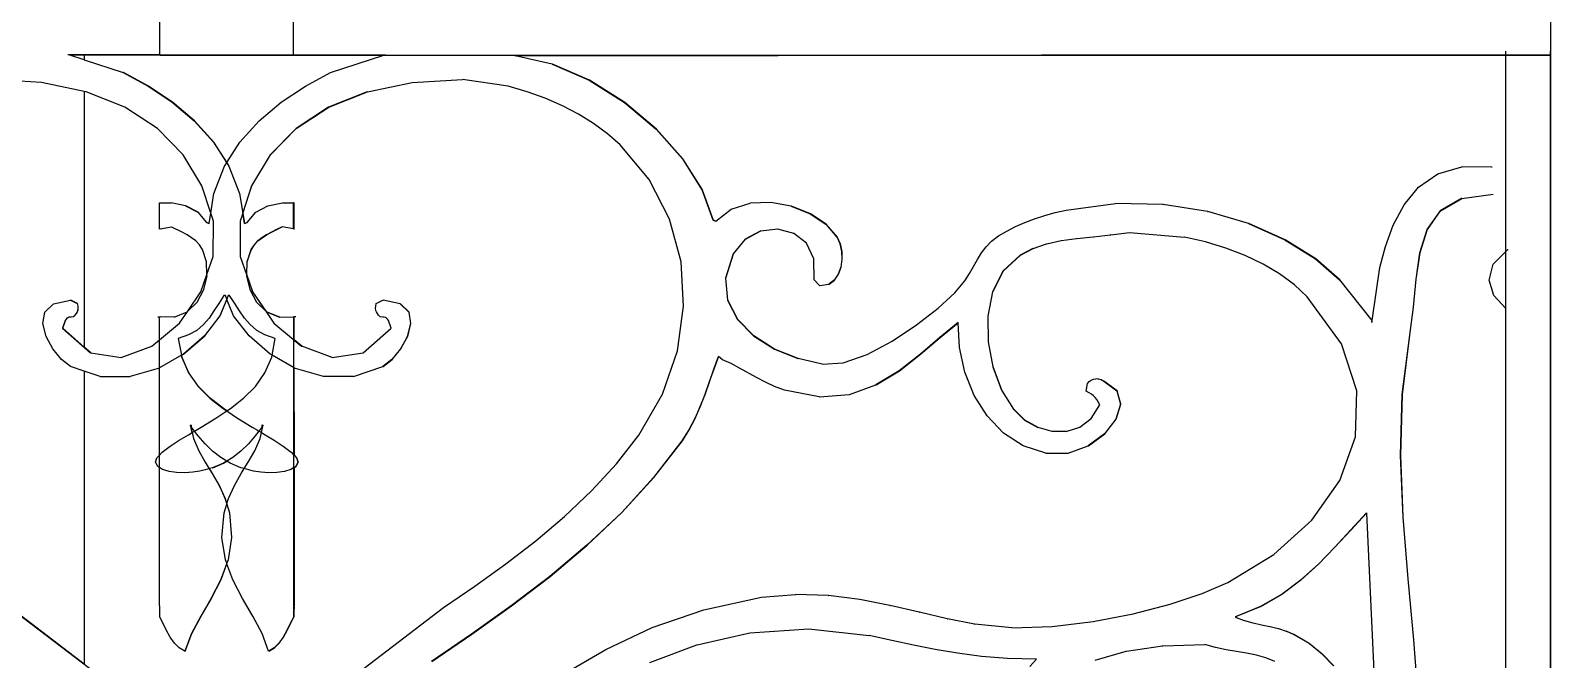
# Model space of a CAD drawing. Header units: inches. Extents: x -2812 to 9774, y -15726 to -746.
# Drawn here: x 3470.52 to 3498.5, y -9101.23 to -9089.64 of the extents above; entities that cross this region are included whole.
import ezdxf

# ---------------------------------------------------------------- set-up
doc = ezdxf.new("R2010")
doc.units = ezdxf.units.IN
doc.header["$LTSCALE"] = 17
doc.header["$MEASUREMENT"] = 0
doc.layers.add('OUTLINE', color=1, linetype='Continuous', lineweight=25)

# ---------------------------------------------------------------- blocks, each defined once
blk = doc.blocks.new('fddd')
for p, q in [((-426.08, -3264.215), (-426.08, -3265.049)), ((-423.612, -3265.049), (-423.612, -3264.215)), ((-401.299, -3293.975), (-401.299, -3264.98)), ((-400.474, -3293.975), (-400.474, -3264.98)), ((-427.761, -3265.045), (-427.766, -3265.045)), ((-427.734, -3265.055), (-427.761, -3265.045)), ((-427.464, -3265.045), (-427.761, -3265.045)), ((-427.729, -3265.055), (-427.734, -3265.055)), ((-427.464, -3265.142), (-427.729, -3265.055)), ((-427.464, -3265.055), (-427.729, -3265.055)), ((-427.464, -3265.045), (-427.464, -3265.055)), ((-426.08, -3265.049), (-427.464, -3265.045)), ((-427.464, -3265.055), (-427.464, -3265.142)), ((-426.08, -3265.055), (-427.464, -3265.055)), ((-427.464, -3265.142), (-426.749, -3265.376)), ((-426.08, -3265.049), (-426.08, -3265.055)), ((-424.839, -3265.052), (-426.08, -3265.049)), ((-426.065, -3265.055), (-426.08, -3265.055)), ((-426.065, -3265.055), (-424.839, -3265.052)), ((-426.065, -3265.055), (-423.612, -3265.055)), ((-423.612, -3265.049), (-424.839, -3265.052)), ((-423.612, -3265.055), (-424.839, -3265.052)), ((-423.612, -3265.049), (-423.598, -3265.049)), ((-423.612, -3265.055), (-423.612, -3265.049)), ((-423.612, -3265.055), (-423.598, -3265.055)), ((-423.598, -3265.049), (-421.917, -3265.045)), ((-423.598, -3265.049), (-423.598, -3265.055)), ((-423.598, -3265.055), (-421.949, -3265.055)), ((-422.933, -3265.376), (-421.949, -3265.055)), ((-421.949, -3265.055), (-421.917, -3265.045)), ((-421.949, -3265.055), (-409.847, -3265.055)), ((-419.531, -3265.065), (-419.536, -3265.065)), ((-419.531, -3265.065), (-409.847, -3265.055)), ((-418.85, -3265.217), (-419.531, -3265.065)), ((-418.85, -3265.217), (-418.846, -3265.217)), ((-418.85, -3265.217), (-418.168, -3265.513)), ((-418.163, -3265.513), (-418.846, -3265.217)), ((-409.842, -3265.055), (-409.847, -3265.055)), ((-400.474, -3265.045), (-409.842, -3265.055)), ((-409.842, -3265.055), (-400.474, -3265.055)), ((-428.251, -3265.555), (-429.179, -3265.501)), ((-427.464, -3265.721), (-428.251, -3265.555)), ((-426.749, -3265.376), (-426.288, -3265.627)), ((-426.744, -3265.376), (-426.749, -3265.376)), ((-426.283, -3265.627), (-426.744, -3265.376)), ((-423.394, -3265.627), (-422.933, -3265.376)), ((-422.251, -3265.729), (-421.431, -3265.555)), ((-421.427, -3265.555), (-421.431, -3265.555)), ((-421.427, -3265.555), (-420.503, -3265.501)), ((-419.66, -3265.625), (-420.503, -3265.501)), ((-418.168, -3265.513), (-418.163, -3265.513)), ((-418.168, -3265.513), (-417.521, -3265.924)), ((-417.516, -3265.924), (-418.163, -3265.513)), ((-427.464, -3265.721), (-427.464, -3270.432)), ((-427.427, -3265.729), (-427.464, -3265.721)), ((-426.714, -3266.014), (-427.427, -3265.729)), ((-426.288, -3265.627), (-425.845, -3265.922)), ((-426.283, -3265.627), (-426.288, -3265.627)), ((-425.84, -3265.922), (-426.283, -3265.627)), ((-423.837, -3265.922), (-423.394, -3265.627)), ((-422.255, -3265.729), (-422.969, -3266.014)), ((-422.964, -3266.014), (-422.251, -3265.729)), ((-422.255, -3265.729), (-422.251, -3265.729)), ((-419.311, -3265.727), (-419.66, -3265.625)), ((-418.978, -3265.847), (-419.311, -3265.727)), ((-418.662, -3265.986), (-418.978, -3265.847)), ((-426.117, -3266.404), (-426.714, -3266.014)), ((-425.845, -3265.922), (-425.438, -3266.265)), ((-425.84, -3265.922), (-425.845, -3265.922)), ((-425.433, -3266.265), (-425.84, -3265.922)), ((-424.245, -3266.265), (-423.837, -3265.922)), ((-422.969, -3266.014), (-423.566, -3266.404)), ((-423.561, -3266.404), (-422.964, -3266.014)), ((-422.969, -3266.014), (-422.964, -3266.014)), ((-418.364, -3266.143), (-418.662, -3265.986)), ((-417.521, -3265.924), (-417.516, -3265.924)), ((-417.521, -3265.924), (-416.938, -3266.417)), ((-416.934, -3266.417), (-417.516, -3265.924)), ((-425.642, -3266.889), (-426.117, -3266.404)), ((-425.438, -3266.265), (-425.084, -3266.657)), ((-425.433, -3266.265), (-425.438, -3266.265)), ((-425.079, -3266.657), (-425.433, -3266.265)), ((-424.599, -3266.657), (-424.245, -3266.265)), ((-423.566, -3266.404), (-424.04, -3266.889)), ((-424.035, -3266.889), (-423.561, -3266.404)), ((-423.566, -3266.404), (-423.561, -3266.404)), ((-418.088, -3266.315), (-418.364, -3266.143)), ((-417.833, -3266.502), (-418.088, -3266.315)), ((-416.938, -3266.417), (-416.452, -3266.964)), ((-416.938, -3266.417), (-416.934, -3266.417)), ((-416.447, -3266.964), (-416.934, -3266.417)), ((-425.079, -3266.657), (-425.084, -3266.657)), ((-425.084, -3266.657), (-424.841, -3267.037)), ((-424.839, -3267.033), (-425.079, -3266.657)), ((-424.839, -3267.033), (-424.599, -3266.657)), ((-417.602, -3266.704), (-417.833, -3266.502)), ((-425.297, -3267.461), (-425.642, -3266.889)), ((-424.04, -3266.889), (-424.385, -3267.461)), ((-424.38, -3267.461), (-424.035, -3266.889)), ((-424.04, -3266.889), (-424.035, -3266.889)), ((-417.064, -3267.346), (-417.602, -3266.704)), ((-416.452, -3266.964), (-416.093, -3267.533)), ((-416.452, -3266.964), (-416.447, -3266.964)), ((-416.088, -3267.533), (-416.447, -3266.964)), ((-425.077, -3267.6), (-424.882, -3267.101)), ((-424.882, -3267.101), (-424.841, -3267.037)), ((-424.841, -3267.037), (-424.839, -3267.033)), ((-424.841, -3267.037), (-424.8, -3267.101)), ((-424.8, -3267.101), (-424.606, -3267.6)), ((-402.903, -3267.486), (-402.553, -3267.242)), ((-402.553, -3267.242), (-402.109, -3267.11)), ((-402.109, -3267.11), (-402.104, -3267.11)), ((-401.558, -3267.118), (-402.104, -3267.11)), ((-401.558, -3267.118), (-401.553, -3267.118)), ((-425.135, -3267.967), (-425.297, -3267.461)), ((-424.385, -3267.461), (-424.544, -3267.957)), ((-424.543, -3267.967), (-424.38, -3267.461)), ((-424.385, -3267.461), (-424.38, -3267.461)), ((-416.69, -3268.073), (-417.064, -3267.346)), ((-416.093, -3267.533), (-416.088, -3267.533)), ((-416.093, -3267.533), (-415.891, -3268.093)), ((-415.886, -3268.093), (-416.088, -3267.533)), ((-403.172, -3267.81), (-402.903, -3267.486)), ((-426.08, -3267.774), (-426.065, -3267.774)), ((-426.08, -3268.257), (-426.08, -3267.774)), ((-426.065, -3267.774), (-425.867, -3267.777)), ((-425.867, -3267.777), (-425.862, -3267.777)), ((-425.599, -3267.832), (-425.862, -3267.777)), ((-425.135, -3267.967), (-425.077, -3267.6)), ((-424.606, -3267.6), (-424.547, -3267.967)), ((-424.083, -3267.832), (-423.815, -3267.777)), ((-423.815, -3267.777), (-423.613, -3267.774)), ((-423.598, -3267.774), (-423.613, -3267.774)), ((-423.612, -3268.255), (-423.613, -3267.774)), ((-423.598, -3268.257), (-423.598, -3267.774)), ((-415.554, -3267.891), (-415.208, -3267.78)), ((-414.826, -3267.767), (-415.208, -3267.78)), ((-414.453, -3267.837), (-414.826, -3267.767)), ((-409.394, -3267.907), (-408.485, -3267.788)), ((-408.485, -3267.788), (-408.48, -3267.788)), ((-407.61, -3267.803), (-408.48, -3267.788)), ((-407.61, -3267.803), (-407.605, -3267.803)), ((-406.787, -3267.933), (-407.605, -3267.803)), ((-403.371, -3268.184), (-403.172, -3267.81)), ((-402.116, -3267.694), (-402.507, -3267.92)), ((-402.502, -3267.92), (-402.111, -3267.694)), ((-402.111, -3267.694), (-402.116, -3267.694)), ((-402.111, -3267.694), (-401.533, -3267.616)), ((-425.599, -3267.832), (-425.595, -3267.832)), ((-425.599, -3267.832), (-425.375, -3267.949)), ((-425.37, -3267.949), (-425.595, -3267.832)), ((-425.375, -3267.949), (-425.37, -3267.949)), ((-425.375, -3267.949), (-425.215, -3268.135)), ((-425.21, -3268.135), (-425.37, -3267.949)), ((-425.165, -3268.154), (-425.135, -3267.967)), ((-425.088, -3268.114), (-425.135, -3267.967)), ((-424.547, -3267.967), (-424.595, -3268.114)), ((-424.544, -3267.957), (-424.547, -3267.967)), ((-424.547, -3267.967), (-424.517, -3268.155)), ((-424.543, -3267.967), (-424.544, -3267.957)), ((-424.513, -3268.154), (-424.543, -3267.967)), ((-424.468, -3268.135), (-424.308, -3267.949)), ((-424.308, -3267.949), (-424.083, -3267.832)), ((-416.48, -3268.859), (-416.69, -3268.073)), ((-415.891, -3268.093), (-415.841, -3268.114)), ((-415.891, -3268.093), (-415.886, -3268.093)), ((-415.84, -3268.113), (-415.886, -3268.093)), ((-415.84, -3268.113), (-415.554, -3267.891)), ((-414.453, -3267.837), (-414.448, -3267.837)), ((-414.453, -3267.837), (-414.104, -3267.976)), ((-414.099, -3267.976), (-414.448, -3267.837)), ((-414.104, -3267.976), (-414.099, -3267.976)), ((-414.104, -3267.976), (-413.813, -3268.17)), ((-413.808, -3268.17), (-414.099, -3267.976)), ((-410.153, -3268.136), (-409.973, -3268.067)), ((-409.973, -3268.067), (-409.785, -3268.006)), ((-409.785, -3268.006), (-409.591, -3267.952)), ((-409.591, -3267.952), (-409.394, -3267.907)), ((-406.787, -3267.933), (-406.782, -3267.933)), ((-406.033, -3268.157), (-406.782, -3267.933)), ((-402.507, -3267.92), (-402.749, -3268.264)), ((-402.744, -3268.264), (-402.502, -3267.92)), ((-402.507, -3267.92), (-402.502, -3267.92)), ((-426.065, -3268.255), (-426.08, -3268.257)), ((-426.065, -3268.255), (-425.859, -3268.218)), ((-425.859, -3268.218), (-425.759, -3268.265)), ((-425.662, -3268.312), (-425.759, -3268.265)), ((-425.571, -3268.362), (-425.662, -3268.312)), ((-425.487, -3268.416), (-425.571, -3268.362)), ((-425.215, -3268.135), (-425.21, -3268.135)), ((-425.215, -3268.135), (-425.165, -3268.155)), ((-425.165, -3268.154), (-425.21, -3268.135)), ((-425.165, -3268.155), (-425.165, -3268.154)), ((-425.09, -3268.765), (-425.088, -3268.114)), ((-424.595, -3268.114), (-424.592, -3268.765)), ((-424.517, -3268.155), (-424.513, -3268.154)), ((-424.513, -3268.154), (-424.468, -3268.135)), ((-424.111, -3268.362), (-424.196, -3268.416)), ((-424.191, -3268.416), (-424.107, -3268.362)), ((-424.02, -3268.312), (-424.111, -3268.362)), ((-424.107, -3268.362), (-424.111, -3268.362)), ((-424.107, -3268.362), (-424.016, -3268.312)), ((-423.924, -3268.265), (-424.02, -3268.312)), ((-424.016, -3268.312), (-424.02, -3268.312)), ((-424.016, -3268.312), (-423.919, -3268.265)), ((-423.823, -3268.218), (-423.924, -3268.265)), ((-423.919, -3268.265), (-423.924, -3268.265)), ((-423.919, -3268.265), (-423.82, -3268.218)), ((-423.82, -3268.218), (-423.823, -3268.218)), ((-423.612, -3268.255), (-423.82, -3268.218)), ((-423.612, -3268.255), (-423.598, -3268.257)), ((-415.841, -3268.114), (-415.84, -3268.113)), ((-415.013, -3268.289), (-415.298, -3268.441)), ((-415.294, -3268.441), (-415.008, -3268.289)), ((-415.013, -3268.289), (-415.008, -3268.289)), ((-415.008, -3268.289), (-414.703, -3268.254)), ((-414.703, -3268.254), (-414.41, -3268.332)), ((-414.173, -3268.518), (-414.41, -3268.332)), ((-413.813, -3268.17), (-413.808, -3268.17)), ((-413.813, -3268.17), (-413.609, -3268.404)), ((-413.605, -3268.404), (-413.808, -3268.17)), ((-410.634, -3268.384), (-410.485, -3268.294)), ((-410.485, -3268.294), (-410.324, -3268.212)), ((-410.324, -3268.212), (-410.153, -3268.136)), ((-408.89, -3268.398), (-408.572, -3268.364)), ((-408.567, -3268.364), (-408.572, -3268.364)), ((-408.567, -3268.364), (-408.228, -3268.321)), ((-408.228, -3268.321), (-407.212, -3268.404)), ((-406.033, -3268.157), (-405.366, -3268.456)), ((-406.033, -3268.157), (-406.029, -3268.157)), ((-405.361, -3268.456), (-406.029, -3268.157)), ((-403.515, -3268.579), (-403.371, -3268.184)), ((-402.749, -3268.264), (-402.884, -3268.694)), ((-402.879, -3268.694), (-402.744, -3268.264)), ((-402.749, -3268.264), (-402.744, -3268.264)), ((-425.411, -3268.477), (-425.487, -3268.416)), ((-425.344, -3268.549), (-425.411, -3268.477)), ((-425.289, -3268.632), (-425.344, -3268.549)), ((-425.212, -3268.862), (-425.289, -3268.632)), ((-424.393, -3268.632), (-424.471, -3268.862)), ((-424.466, -3268.862), (-424.389, -3268.632)), ((-424.338, -3268.549), (-424.393, -3268.632)), ((-424.389, -3268.632), (-424.393, -3268.632)), ((-424.389, -3268.632), (-424.333, -3268.549)), ((-424.272, -3268.477), (-424.338, -3268.549)), ((-424.333, -3268.549), (-424.338, -3268.549)), ((-424.333, -3268.549), (-424.267, -3268.477)), ((-424.196, -3268.416), (-424.272, -3268.477)), ((-424.267, -3268.477), (-424.272, -3268.477)), ((-424.267, -3268.477), (-424.191, -3268.416)), ((-424.191, -3268.416), (-424.196, -3268.416)), ((-415.298, -3268.441), (-415.519, -3268.715)), ((-415.514, -3268.715), (-415.294, -3268.441)), ((-415.298, -3268.441), (-415.294, -3268.441)), ((-414.033, -3268.806), (-414.173, -3268.518)), ((-413.609, -3268.404), (-413.605, -3268.404)), ((-413.609, -3268.404), (-413.553, -3268.529)), ((-413.549, -3268.529), (-413.605, -3268.404)), ((-413.553, -3268.529), (-413.549, -3268.529)), ((-413.553, -3268.529), (-413.523, -3268.669)), ((-413.518, -3268.669), (-413.549, -3268.529)), ((-410.951, -3268.698), (-410.866, -3268.586)), ((-410.866, -3268.586), (-410.763, -3268.481)), ((-410.763, -3268.481), (-410.634, -3268.384)), ((-410.002, -3268.615), (-410.237, -3268.736)), ((-410.232, -3268.736), (-409.997, -3268.615)), ((-410.002, -3268.615), (-409.997, -3268.615)), ((-409.997, -3268.615), (-409.751, -3268.53)), ((-409.751, -3268.53), (-409.747, -3268.53)), ((-409.747, -3268.53), (-409.484, -3268.471)), ((-409.484, -3268.471), (-409.479, -3268.471)), ((-409.479, -3268.471), (-409.199, -3268.43)), ((-409.199, -3268.43), (-409.194, -3268.43)), ((-409.194, -3268.43), (-408.895, -3268.398)), ((-408.895, -3268.398), (-408.89, -3268.398)), ((-406.824, -3268.494), (-407.212, -3268.404)), ((-406.451, -3268.608), (-406.824, -3268.494)), ((-406.097, -3268.745), (-406.451, -3268.608)), ((-405.366, -3268.456), (-405.361, -3268.456)), ((-405.366, -3268.456), (-404.803, -3268.807)), ((-404.798, -3268.807), (-405.361, -3268.456)), ((-403.616, -3268.964), (-403.515, -3268.579)), ((-401.531, -3268.905), (-401.26, -3268.632)), ((-401.26, -3268.632), (-401.256, -3268.632)), ((-425.205, -3269.094), (-425.212, -3268.862)), ((-425.205, -3269.094), (-425.09, -3268.765)), ((-424.592, -3268.765), (-424.477, -3269.094)), ((-424.471, -3268.862), (-424.477, -3269.081)), ((-424.473, -3269.094), (-424.466, -3268.862)), ((-424.466, -3268.862), (-424.471, -3268.862)), ((-416.432, -3269.678), (-416.48, -3268.859)), ((-415.519, -3268.715), (-415.661, -3269.164)), ((-415.657, -3269.164), (-415.514, -3268.715)), ((-415.519, -3268.715), (-415.514, -3268.715)), ((-414.031, -3269.192), (-414.033, -3268.806)), ((-413.518, -3268.815), (-413.539, -3268.957)), ((-413.534, -3268.957), (-413.513, -3268.815)), ((-413.523, -3268.669), (-413.518, -3268.669)), ((-413.523, -3268.669), (-413.518, -3268.815)), ((-413.513, -3268.815), (-413.518, -3268.669)), ((-413.518, -3268.815), (-413.513, -3268.815)), ((-411.169, -3269.074), (-411.025, -3268.816)), ((-411.025, -3268.816), (-410.951, -3268.698)), ((-410.237, -3268.736), (-410.55, -3269.029)), ((-410.545, -3269.029), (-410.232, -3268.736)), ((-410.237, -3268.736), (-410.232, -3268.736)), ((-405.766, -3268.904), (-406.097, -3268.745)), ((-405.463, -3269.085), (-405.766, -3268.904)), ((-404.803, -3268.807), (-404.798, -3268.807)), ((-404.803, -3268.807), (-404.36, -3269.192)), ((-404.355, -3269.192), (-404.798, -3268.807)), ((-402.884, -3268.694), (-402.954, -3269.182)), ((-402.949, -3269.182), (-402.879, -3268.694)), ((-402.884, -3268.694), (-402.879, -3268.694)), ((-401.608, -3269.199), (-401.531, -3268.905)), ((-425.316, -3269.414), (-425.205, -3269.094)), ((-425.264, -3269.372), (-425.204, -3269.117)), ((-425.204, -3269.117), (-425.205, -3269.094)), ((-424.477, -3269.094), (-424.478, -3269.117)), ((-424.478, -3269.117), (-424.419, -3269.372)), ((-424.473, -3269.094), (-424.477, -3269.081)), ((-424.477, -3269.081), (-424.477, -3269.094)), ((-424.477, -3269.094), (-424.473, -3269.107)), ((-424.361, -3269.414), (-424.473, -3269.094)), ((-424.473, -3269.107), (-424.473, -3269.094)), ((-424.473, -3269.107), (-424.366, -3269.414)), ((-415.661, -3269.164), (-415.625, -3269.569)), ((-415.661, -3269.164), (-415.657, -3269.164)), ((-415.62, -3269.569), (-415.657, -3269.164)), ((-413.932, -3269.296), (-414.031, -3269.192)), ((-413.659, -3269.197), (-413.758, -3269.275)), ((-413.753, -3269.275), (-413.654, -3269.197)), ((-413.586, -3269.088), (-413.659, -3269.197)), ((-413.659, -3269.197), (-413.654, -3269.197)), ((-413.654, -3269.197), (-413.581, -3269.088)), ((-413.539, -3268.957), (-413.586, -3269.088)), ((-413.586, -3269.088), (-413.581, -3269.088)), ((-413.581, -3269.088), (-413.534, -3268.957)), ((-413.539, -3268.957), (-413.534, -3268.957)), ((-411.44, -3269.431), (-411.254, -3269.213)), ((-411.254, -3269.213), (-411.169, -3269.074)), ((-410.55, -3269.029), (-410.745, -3269.414)), ((-410.74, -3269.414), (-410.545, -3269.029)), ((-410.55, -3269.029), (-410.545, -3269.029)), ((-405.191, -3269.285), (-405.463, -3269.085)), ((-404.36, -3269.192), (-403.765, -3269.939)), ((-404.36, -3269.192), (-404.355, -3269.192)), ((-403.76, -3269.939), (-404.355, -3269.192)), ((-403.76, -3269.939), (-403.616, -3268.964)), ((-402.954, -3269.182), (-403.002, -3269.697)), ((-402.997, -3269.697), (-402.949, -3269.182)), ((-402.954, -3269.182), (-402.949, -3269.182)), ((-401.52, -3269.482), (-401.608, -3269.199)), ((-425.56, -3269.77), (-425.316, -3269.414)), ((-425.386, -3269.602), (-425.264, -3269.372)), ((-424.892, -3269.483), (-424.987, -3269.626)), ((-424.867, -3269.483), (-424.892, -3269.483)), ((-424.841, -3269.546), (-424.867, -3269.483)), ((-424.815, -3269.483), (-424.841, -3269.546)), ((-424.79, -3269.483), (-424.815, -3269.483)), ((-424.695, -3269.626), (-424.79, -3269.483)), ((-424.419, -3269.372), (-424.296, -3269.602)), ((-424.366, -3269.414), (-424.361, -3269.414)), ((-424.366, -3269.414), (-424.131, -3269.756)), ((-424.117, -3269.77), (-424.361, -3269.414)), ((-413.932, -3269.296), (-413.927, -3269.296)), ((-413.927, -3269.296), (-413.758, -3269.275)), ((-413.758, -3269.275), (-413.753, -3269.275)), ((-411.749, -3269.714), (-411.44, -3269.431)), ((-410.745, -3269.414), (-410.833, -3269.859)), ((-410.828, -3269.859), (-410.74, -3269.414)), ((-410.745, -3269.414), (-410.74, -3269.414)), ((-404.955, -3269.503), (-405.191, -3269.285)), ((-401.299, -3269.718), (-401.52, -3269.482)), ((-428.192, -3269.789), (-428.032, -3269.634)), ((-428.032, -3269.634), (-427.716, -3269.566)), ((-427.715, -3269.566), (-427.716, -3269.566)), ((-427.711, -3269.566), (-427.715, -3269.566)), ((-427.715, -3269.566), (-427.592, -3269.628)), ((-427.588, -3269.628), (-427.711, -3269.566)), ((-427.584, -3269.755), (-427.596, -3269.785)), ((-427.588, -3269.628), (-427.592, -3269.628)), ((-427.592, -3269.628), (-427.582, -3269.68)), ((-427.591, -3269.785), (-427.58, -3269.755)), ((-427.578, -3269.68), (-427.588, -3269.628)), ((-427.58, -3269.721), (-427.584, -3269.755)), ((-427.58, -3269.755), (-427.584, -3269.755)), ((-427.578, -3269.68), (-427.582, -3269.68)), ((-427.582, -3269.68), (-427.58, -3269.721)), ((-427.58, -3269.755), (-427.575, -3269.721)), ((-427.575, -3269.721), (-427.58, -3269.721)), ((-427.575, -3269.721), (-427.578, -3269.68)), ((-425.71, -3269.989), (-425.56, -3269.77)), ((-425.57, -3269.78), (-425.56, -3269.77)), ((-425.56, -3269.77), (-425.386, -3269.602)), ((-425.076, -3269.765), (-425.167, -3269.897)), ((-424.987, -3269.626), (-425.076, -3269.765)), ((-424.841, -3269.546), (-424.968, -3269.853)), ((-424.963, -3269.853), (-424.839, -3269.552)), ((-424.839, -3269.552), (-424.841, -3269.546)), ((-424.714, -3269.853), (-424.839, -3269.552)), ((-424.607, -3269.765), (-424.695, -3269.626)), ((-424.516, -3269.897), (-424.607, -3269.765)), ((-424.296, -3269.602), (-424.122, -3269.77)), ((-424.117, -3269.77), (-424.131, -3269.756)), ((-424.131, -3269.756), (-424.122, -3269.77)), ((-424.122, -3269.77), (-424.112, -3269.78)), ((-424.122, -3269.77), (-423.972, -3269.989)), ((-424.108, -3269.78), (-424.117, -3269.77)), ((-424.112, -3269.78), (-424.117, -3269.77)), ((-422.102, -3269.721), (-422.1, -3269.68)), ((-422.098, -3269.755), (-422.102, -3269.721)), ((-422.1, -3269.68), (-422.09, -3269.628)), ((-422.087, -3269.785), (-422.098, -3269.755)), ((-422.09, -3269.628), (-421.966, -3269.566)), ((-421.966, -3269.566), (-421.963, -3269.566)), ((-421.961, -3269.566), (-421.963, -3269.566)), ((-421.651, -3269.634), (-421.961, -3269.566)), ((-421.651, -3269.634), (-421.491, -3269.789)), ((-421.651, -3269.634), (-421.646, -3269.634)), ((-421.486, -3269.789), (-421.646, -3269.634)), ((-416.546, -3270.501), (-416.432, -3269.678)), ((-415.625, -3269.569), (-415.62, -3269.569)), ((-415.625, -3269.569), (-415.441, -3269.925)), ((-415.436, -3269.925), (-415.62, -3269.569)), ((-412.146, -3270.024), (-411.749, -3269.714)), ((-404.325, -3270.369), (-404.955, -3269.503)), ((-403.002, -3269.697), (-403.071, -3270.209)), ((-403.066, -3270.209), (-402.997, -3269.697)), ((-403.002, -3269.697), (-402.997, -3269.697)), ((-428.226, -3269.999), (-428.192, -3269.789)), ((-428.166, -3270.235), (-428.226, -3269.999)), ((-427.815, -3269.939), (-427.865, -3270.084)), ((-427.86, -3270.084), (-427.811, -3269.939)), ((-427.797, -3269.915), (-427.815, -3269.939)), ((-427.811, -3269.939), (-427.815, -3269.939)), ((-427.811, -3269.939), (-427.792, -3269.915)), ((-427.784, -3269.9), (-427.797, -3269.915)), ((-427.792, -3269.915), (-427.797, -3269.915)), ((-427.792, -3269.915), (-427.78, -3269.9)), ((-427.774, -3269.89), (-427.784, -3269.9)), ((-427.78, -3269.9), (-427.784, -3269.9)), ((-427.78, -3269.9), (-427.769, -3269.89)), ((-427.769, -3269.89), (-427.774, -3269.89)), ((-427.76, -3269.885), (-427.769, -3269.89)), ((-427.756, -3269.885), (-427.76, -3269.885)), ((-427.741, -3269.882), (-427.756, -3269.885)), ((-427.736, -3269.882), (-427.741, -3269.882)), ((-427.711, -3269.88), (-427.736, -3269.882)), ((-427.706, -3269.88), (-427.711, -3269.88)), ((-427.667, -3269.877), (-427.706, -3269.88)), ((-427.637, -3269.843), (-427.667, -3269.877)), ((-427.662, -3269.877), (-427.667, -3269.877)), ((-427.662, -3269.877), (-427.632, -3269.843)), ((-427.613, -3269.813), (-427.637, -3269.843)), ((-427.632, -3269.843), (-427.637, -3269.843)), ((-427.632, -3269.843), (-427.609, -3269.813)), ((-427.596, -3269.785), (-427.613, -3269.813)), ((-427.609, -3269.813), (-427.613, -3269.813)), ((-427.609, -3269.813), (-427.591, -3269.785)), ((-427.591, -3269.785), (-427.596, -3269.785)), ((-426.107, -3269.877), (-426.102, -3269.877)), ((-426.102, -3269.877), (-426.08, -3269.877)), ((-426.08, -3269.877), (-426.065, -3269.877)), ((-426.08, -3270.301), (-426.08, -3269.877)), ((-426.08, -3270.301), (-425.71, -3269.989)), ((-425.811, -3269.88), (-426.065, -3269.877)), ((-425.811, -3269.88), (-425.57, -3269.78)), ((-425.269, -3270.018), (-425.392, -3270.123)), ((-425.167, -3269.897), (-425.269, -3270.018)), ((-424.968, -3269.853), (-425.252, -3270.226)), ((-425.247, -3270.226), (-424.963, -3269.853)), ((-424.963, -3269.853), (-424.968, -3269.853)), ((-424.431, -3270.226), (-424.714, -3269.853)), ((-424.413, -3270.018), (-424.516, -3269.897)), ((-424.29, -3270.123), (-424.413, -3270.018)), ((-424.11, -3269.78), (-424.112, -3269.78)), ((-424.108, -3269.78), (-424.11, -3269.78)), ((-424.11, -3269.78), (-423.871, -3269.88)), ((-423.866, -3269.88), (-424.108, -3269.78)), ((-423.972, -3269.989), (-423.612, -3270.293)), ((-423.871, -3269.88), (-423.866, -3269.88)), ((-423.866, -3269.88), (-423.612, -3269.877)), ((-423.598, -3269.877), (-423.612, -3269.877)), ((-423.612, -3269.877), (-423.612, -3270.288)), ((-423.575, -3269.877), (-423.598, -3269.877)), ((-423.598, -3270.301), (-423.598, -3269.877)), ((-423.57, -3269.877), (-423.575, -3269.877)), ((-422.069, -3269.813), (-422.087, -3269.785)), ((-422.045, -3269.843), (-422.069, -3269.813)), ((-422.016, -3269.877), (-422.045, -3269.843)), ((-421.971, -3269.88), (-422.016, -3269.877)), ((-421.941, -3269.882), (-421.971, -3269.88)), ((-421.922, -3269.885), (-421.941, -3269.882)), ((-421.909, -3269.89), (-421.922, -3269.885)), ((-421.898, -3269.9), (-421.909, -3269.89)), ((-421.885, -3269.915), (-421.898, -3269.9)), ((-421.867, -3269.939), (-421.885, -3269.915)), ((-421.817, -3270.084), (-421.867, -3269.939)), ((-421.456, -3269.999), (-421.517, -3270.235)), ((-421.512, -3270.235), (-421.451, -3269.999)), ((-421.491, -3269.789), (-421.456, -3269.999)), ((-421.491, -3269.789), (-421.486, -3269.789)), ((-421.451, -3269.999), (-421.486, -3269.789)), ((-421.456, -3269.999), (-421.451, -3269.999)), ((-415.441, -3269.925), (-415.143, -3270.226)), ((-415.441, -3269.925), (-415.436, -3269.925)), ((-415.138, -3270.226), (-415.436, -3269.925)), ((-412.593, -3270.321), (-412.146, -3270.024)), ((-411.378, -3269.98), (-411.718, -3270.254)), ((-411.713, -3270.254), (-411.378, -3269.984)), ((-411.378, -3269.984), (-411.378, -3269.98)), ((-411.355, -3270.442), (-411.378, -3269.984)), ((-410.833, -3269.859), (-410.828, -3269.859)), ((-410.833, -3269.859), (-410.827, -3270.332)), ((-410.822, -3270.332), (-410.828, -3269.859)), ((-403.765, -3269.939), (-403.765, -3269.98)), ((-403.765, -3269.939), (-403.76, -3269.939)), ((-403.765, -3269.98), (-403.76, -3269.948)), ((-403.76, -3269.948), (-403.76, -3269.939)), ((-428.04, -3270.466), (-428.166, -3270.235)), ((-427.865, -3270.084), (-427.349, -3270.537)), ((-427.86, -3270.084), (-427.865, -3270.084)), ((-427.464, -3270.432), (-427.86, -3270.084)), ((-426.217, -3270.416), (-426.08, -3270.301)), ((-426.08, -3270.811), (-426.08, -3270.301)), ((-425.545, -3270.208), (-425.735, -3270.271)), ((-425.735, -3270.271), (-425.676, -3270.583)), ((-425.252, -3270.226), (-425.639, -3270.563)), ((-425.635, -3270.563), (-425.247, -3270.226)), ((-425.392, -3270.123), (-425.545, -3270.208)), ((-425.247, -3270.226), (-425.252, -3270.226)), ((-424.043, -3270.563), (-424.431, -3270.226)), ((-424.138, -3270.208), (-424.29, -3270.123)), ((-423.947, -3270.271), (-424.138, -3270.208)), ((-424.006, -3270.583), (-423.947, -3270.271)), ((-423.598, -3270.301), (-423.612, -3270.288)), ((-423.612, -3270.288), (-423.612, -3270.293)), ((-423.612, -3270.293), (-423.598, -3270.305)), ((-423.612, -3270.293), (-423.612, -3270.805)), ((-423.461, -3270.416), (-423.598, -3270.301)), ((-423.598, -3270.305), (-423.598, -3270.301)), ((-423.598, -3270.305), (-423.465, -3270.416)), ((-422.333, -3270.537), (-421.817, -3270.084)), ((-421.517, -3270.235), (-421.642, -3270.466)), ((-421.637, -3270.466), (-421.512, -3270.235)), ((-421.517, -3270.235), (-421.512, -3270.235)), ((-415.143, -3270.226), (-414.762, -3270.467)), ((-415.143, -3270.226), (-415.138, -3270.226)), ((-414.757, -3270.467), (-415.138, -3270.226)), ((-413.056, -3270.567), (-412.593, -3270.321)), ((-411.718, -3270.254), (-412.075, -3270.564)), ((-412.071, -3270.564), (-411.713, -3270.254)), ((-411.718, -3270.254), (-411.713, -3270.254)), ((-410.827, -3270.332), (-410.822, -3270.332)), ((-410.827, -3270.332), (-410.738, -3270.797)), ((-410.734, -3270.797), (-410.822, -3270.332)), ((-403.071, -3270.209), (-403.209, -3271.307)), ((-403.204, -3271.307), (-403.066, -3270.209)), ((-403.071, -3270.209), (-403.066, -3270.209)), ((-427.881, -3270.66), (-428.04, -3270.466)), ((-427.345, -3270.537), (-427.464, -3270.432)), ((-427.345, -3270.537), (-427.349, -3270.537)), ((-427.345, -3270.537), (-426.782, -3270.623)), ((-426.782, -3270.623), (-426.217, -3270.416)), ((-425.676, -3270.583), (-426.08, -3270.811)), ((-425.672, -3270.581), (-425.676, -3270.583)), ((-425.676, -3270.586), (-425.671, -3270.583)), ((-425.676, -3270.583), (-425.676, -3270.586)), ((-425.676, -3270.586), (-425.67, -3270.616)), ((-425.639, -3270.563), (-425.672, -3270.581)), ((-425.671, -3270.583), (-425.672, -3270.581)), ((-425.671, -3270.583), (-425.635, -3270.563)), ((-425.665, -3270.616), (-425.671, -3270.583)), ((-425.67, -3270.616), (-425.665, -3270.616)), ((-425.67, -3270.616), (-425.544, -3270.909)), ((-425.539, -3270.909), (-425.665, -3270.616)), ((-425.635, -3270.563), (-425.639, -3270.563)), ((-424.139, -3270.909), (-424.013, -3270.616)), ((-424.006, -3270.583), (-424.043, -3270.563)), ((-424.013, -3270.616), (-424.006, -3270.583)), ((-423.612, -3270.805), (-424.006, -3270.583)), ((-423.465, -3270.416), (-423.461, -3270.416)), ((-422.901, -3270.623), (-423.461, -3270.416)), ((-422.901, -3270.623), (-422.333, -3270.537)), ((-421.642, -3270.466), (-421.802, -3270.66)), ((-421.797, -3270.66), (-421.637, -3270.466)), ((-421.642, -3270.466), (-421.637, -3270.466)), ((-416.82, -3271.302), (-416.546, -3270.501)), ((-415.792, -3270.603), (-415.879, -3270.84)), ((-415.874, -3270.84), (-415.788, -3270.606)), ((-415.788, -3270.606), (-415.792, -3270.603)), ((-415.717, -3270.665), (-415.788, -3270.606)), ((-414.762, -3270.467), (-414.757, -3270.467)), ((-414.762, -3270.467), (-414.331, -3270.643)), ((-414.326, -3270.643), (-414.757, -3270.467)), ((-413.498, -3270.722), (-413.056, -3270.567)), ((-412.075, -3270.564), (-412.464, -3270.87)), ((-412.459, -3270.87), (-412.071, -3270.564)), ((-412.075, -3270.564), (-412.071, -3270.564)), ((-411.256, -3270.895), (-411.355, -3270.442)), ((-404.041, -3271.238), (-404.325, -3270.369)), ((-427.716, -3270.789), (-427.881, -3270.66)), ((-427.464, -3270.876), (-427.716, -3270.789)), ((-427.464, -3270.876), (-427.464, -3276.271)), ((-427.17, -3270.976), (-427.464, -3270.876)), ((-426.106, -3270.825), (-426.62, -3270.976)), ((-426.08, -3270.811), (-426.106, -3270.825)), ((-426.101, -3270.825), (-426.106, -3270.825)), ((-426.101, -3270.825), (-426.08, -3270.813)), ((-426.08, -3270.813), (-426.08, -3270.811)), ((-426.08, -3272.424), (-426.08, -3270.813)), ((-423.598, -3270.813), (-423.612, -3270.805)), ((-423.612, -3270.805), (-423.612, -3272.409)), ((-423.597, -3272.424), (-423.598, -3270.813)), ((-423.577, -3270.825), (-423.598, -3270.813)), ((-423.058, -3270.976), (-423.577, -3270.825)), ((-422.508, -3270.976), (-421.966, -3270.789)), ((-421.802, -3270.66), (-421.966, -3270.789)), ((-421.966, -3270.789), (-421.961, -3270.789)), ((-421.961, -3270.789), (-421.797, -3270.66)), ((-421.802, -3270.66), (-421.797, -3270.66)), ((-415.879, -3270.84), (-415.961, -3271.074)), ((-415.956, -3271.074), (-415.874, -3270.84)), ((-415.879, -3270.84), (-415.874, -3270.84)), ((-415.557, -3270.737), (-415.717, -3270.665)), ((-415.401, -3270.819), (-415.557, -3270.737)), ((-415.09, -3270.993), (-415.401, -3270.819)), ((-414.331, -3270.643), (-414.326, -3270.643)), ((-413.882, -3270.748), (-414.326, -3270.643)), ((-413.882, -3270.748), (-413.498, -3270.722)), ((-412.464, -3270.87), (-412.895, -3271.13)), ((-412.891, -3271.13), (-412.459, -3270.87)), ((-412.464, -3270.87), (-412.459, -3270.87)), ((-411.085, -3271.321), (-411.256, -3270.895)), ((-410.738, -3270.797), (-410.734, -3270.797)), ((-410.738, -3270.797), (-410.579, -3271.224)), ((-410.574, -3271.224), (-410.734, -3270.797)), ((-427.17, -3270.976), (-426.62, -3270.976)), ((-425.544, -3270.909), (-425.368, -3271.158)), ((-425.544, -3270.909), (-425.539, -3270.909)), ((-425.363, -3271.158), (-425.539, -3270.909)), ((-425.368, -3271.158), (-425.363, -3271.158)), ((-425.368, -3271.158), (-425.152, -3271.373)), ((-425.147, -3271.373), (-425.363, -3271.158)), ((-424.53, -3271.373), (-424.315, -3271.158)), ((-424.315, -3271.158), (-424.139, -3270.909)), ((-422.508, -3270.976), (-423.058, -3270.976)), ((-415.961, -3271.074), (-416.043, -3271.303)), ((-416.038, -3271.303), (-415.956, -3271.074)), ((-415.961, -3271.074), (-415.956, -3271.074)), ((-414.928, -3271.078), (-415.09, -3270.993)), ((-414.758, -3271.157), (-414.928, -3271.078)), ((-414.577, -3271.225), (-414.758, -3271.157)), ((-413.378, -3271.304), (-412.895, -3271.13)), ((-412.895, -3271.13), (-412.891, -3271.13)), ((-409.022, -3271.245), (-408.997, -3271.1)), ((-408.997, -3271.1), (-408.967, -3271.065)), ((-408.967, -3271.065), (-408.931, -3271.039)), ((-408.931, -3271.039), (-408.889, -3271.024)), ((-408.889, -3271.024), (-408.844, -3271.019)), ((-408.844, -3271.019), (-408.842, -3271.019)), ((-408.839, -3271.019), (-408.842, -3271.019)), ((-408.797, -3271.023), (-408.839, -3271.019)), ((-408.797, -3271.023), (-408.792, -3271.023)), ((-408.748, -3271.036), (-408.792, -3271.023)), ((-408.748, -3271.036), (-408.743, -3271.036)), ((-408.748, -3271.036), (-408.7, -3271.059)), ((-408.695, -3271.059), (-408.743, -3271.036)), ((-408.7, -3271.059), (-408.695, -3271.059)), ((-408.7, -3271.059), (-408.456, -3271.236)), ((-408.452, -3271.236), (-408.695, -3271.059)), ((-425.152, -3271.373), (-425.147, -3271.373)), ((-425.152, -3271.373), (-424.907, -3271.564)), ((-424.902, -3271.564), (-425.147, -3271.373)), ((-424.775, -3271.564), (-424.53, -3271.373)), ((-417.255, -3272.054), (-416.82, -3271.302)), ((-416.043, -3271.303), (-416.129, -3271.527)), ((-416.125, -3271.527), (-416.038, -3271.303)), ((-416.043, -3271.303), (-416.038, -3271.303)), ((-413.939, -3271.349), (-414.577, -3271.225)), ((-413.939, -3271.349), (-413.936, -3271.349)), ((-413.936, -3271.349), (-413.934, -3271.349)), ((-413.934, -3271.349), (-413.383, -3271.304)), ((-413.383, -3271.304), (-413.378, -3271.304)), ((-410.846, -3271.701), (-411.085, -3271.321)), ((-410.579, -3271.224), (-410.574, -3271.224)), ((-410.579, -3271.224), (-410.361, -3271.577)), ((-410.356, -3271.577), (-410.574, -3271.224)), ((-408.969, -3271.275), (-409.022, -3271.245)), ((-408.924, -3271.302), (-408.969, -3271.275)), ((-408.887, -3271.33), (-408.924, -3271.302)), ((-408.855, -3271.36), (-408.887, -3271.33)), ((-408.827, -3271.396), (-408.855, -3271.36)), ((-408.8, -3271.44), (-408.827, -3271.396)), ((-408.774, -3271.494), (-408.8, -3271.44)), ((-408.456, -3271.236), (-408.452, -3271.236)), ((-408.456, -3271.236), (-408.391, -3271.484)), ((-408.386, -3271.484), (-408.452, -3271.236)), ((-404.063, -3272.086), (-404.041, -3271.238)), ((-403.209, -3271.307), (-403.239, -3272.429)), ((-403.235, -3272.429), (-403.204, -3271.307)), ((-403.209, -3271.307), (-403.204, -3271.307)), ((-425.039, -3271.739), (-424.841, -3271.608)), ((-424.907, -3271.564), (-424.902, -3271.564)), ((-424.907, -3271.564), (-424.841, -3271.608)), ((-424.839, -3271.606), (-424.902, -3271.564)), ((-424.841, -3271.608), (-424.839, -3271.606)), ((-424.841, -3271.608), (-424.643, -3271.739)), ((-424.839, -3271.606), (-424.775, -3271.564)), ((-416.129, -3271.527), (-416.225, -3271.745)), ((-416.22, -3271.745), (-416.125, -3271.527)), ((-416.129, -3271.527), (-416.125, -3271.527)), ((-410.544, -3272.018), (-410.846, -3271.701)), ((-410.361, -3271.577), (-410.356, -3271.577)), ((-410.361, -3271.577), (-410.156, -3271.776)), ((-410.151, -3271.776), (-410.356, -3271.577)), ((-408.931, -3271.747), (-408.774, -3271.494)), ((-408.391, -3271.484), (-408.476, -3271.762)), ((-408.471, -3271.762), (-408.386, -3271.484)), ((-408.391, -3271.484), (-408.386, -3271.484)), ((-425.548, -3272.048), (-425.479, -3272.008)), ((-425.512, -3271.868), (-425.507, -3271.868)), ((-425.512, -3271.868), (-425.479, -3272.008)), ((-425.475, -3272.005), (-425.507, -3271.868)), ((-425.507, -3271.868), (-425.487, -3271.868)), ((-425.487, -3271.909), (-425.487, -3271.868)), ((-425.432, -3271.981), (-425.487, -3271.909)), ((-425.479, -3272.008), (-425.475, -3272.005)), ((-425.479, -3272.008), (-425.453, -3272.115)), ((-425.475, -3272.005), (-425.432, -3271.981)), ((-425.432, -3271.981), (-425.405, -3271.965)), ((-425.366, -3272.067), (-425.432, -3271.981)), ((-425.405, -3271.965), (-425.311, -3271.909)), ((-425.311, -3271.909), (-425.039, -3271.739)), ((-424.643, -3271.739), (-424.371, -3271.909)), ((-424.371, -3271.909), (-424.277, -3271.965)), ((-424.25, -3271.981), (-424.316, -3272.067)), ((-424.277, -3271.965), (-424.25, -3271.981)), ((-424.248, -3271.979), (-424.25, -3271.981)), ((-424.25, -3271.981), (-424.247, -3271.982)), ((-424.195, -3271.909), (-424.248, -3271.979)), ((-424.245, -3271.981), (-424.248, -3271.979)), ((-424.247, -3271.982), (-424.245, -3271.981)), ((-424.247, -3271.982), (-424.204, -3272.008)), ((-424.245, -3271.981), (-424.19, -3271.909)), ((-424.203, -3272.005), (-424.245, -3271.981)), ((-424.229, -3272.115), (-424.204, -3272.008)), ((-424.204, -3272.008), (-424.203, -3272.005)), ((-424.204, -3272.008), (-424.135, -3272.048)), ((-424.203, -3272.005), (-424.17, -3271.868)), ((-424.195, -3271.868), (-424.195, -3271.909)), ((-424.19, -3271.868), (-424.195, -3271.868)), ((-424.19, -3271.909), (-424.195, -3271.909)), ((-424.19, -3271.909), (-424.19, -3271.868)), ((-424.19, -3271.868), (-424.17, -3271.868)), ((-416.334, -3271.955), (-416.461, -3272.158)), ((-416.456, -3272.158), (-416.329, -3271.955)), ((-416.225, -3271.745), (-416.334, -3271.955)), ((-416.334, -3271.955), (-416.329, -3271.955)), ((-416.329, -3271.955), (-416.22, -3271.745)), ((-416.225, -3271.745), (-416.22, -3271.745)), ((-410.156, -3271.776), (-410.151, -3271.776)), ((-410.156, -3271.776), (-409.913, -3271.915)), ((-409.908, -3271.915), (-410.151, -3271.776)), ((-409.913, -3271.915), (-409.908, -3271.915)), ((-409.651, -3271.987), (-409.908, -3271.915)), ((-409.388, -3271.987), (-409.651, -3271.987)), ((-409.388, -3271.987), (-409.142, -3271.909)), ((-409.142, -3271.909), (-408.931, -3271.747)), ((-408.476, -3271.762), (-408.684, -3272.031)), ((-408.679, -3272.031), (-408.471, -3271.762)), ((-408.476, -3271.762), (-408.471, -3271.762)), ((-426.027, -3272.369), (-425.882, -3272.259)), ((-425.882, -3272.259), (-425.715, -3272.149)), ((-425.715, -3272.149), (-425.548, -3272.048)), ((-425.453, -3272.115), (-425.357, -3272.34)), ((-425.24, -3272.214), (-425.366, -3272.067)), ((-425.104, -3272.348), (-425.24, -3272.214)), ((-424.442, -3272.214), (-424.579, -3272.348)), ((-424.316, -3272.067), (-424.442, -3272.214)), ((-424.325, -3272.34), (-424.229, -3272.115)), ((-424.135, -3272.048), (-423.968, -3272.149)), ((-423.968, -3272.149), (-423.8, -3272.259)), ((-423.8, -3272.259), (-423.656, -3272.369)), ((-417.668, -3272.581), (-417.255, -3272.054)), ((-416.461, -3272.158), (-416.984, -3272.837)), ((-416.98, -3272.837), (-416.456, -3272.158)), ((-416.461, -3272.158), (-416.456, -3272.158)), ((-410.182, -3272.252), (-410.544, -3272.018)), ((-409.766, -3272.386), (-410.182, -3272.252)), ((-409.352, -3272.383), (-408.987, -3272.251)), ((-408.684, -3272.031), (-408.987, -3272.251)), ((-408.987, -3272.251), (-408.982, -3272.251)), ((-408.982, -3272.251), (-408.679, -3272.031)), ((-408.684, -3272.031), (-408.679, -3272.031)), ((-404.352, -3272.887), (-404.063, -3272.086)), ((-426.154, -3272.552), (-426.125, -3272.47)), ((-426.111, -3272.629), (-426.154, -3272.552)), ((-426.125, -3272.47), (-426.08, -3272.424)), ((-426.08, -3272.424), (-426.027, -3272.369)), ((-426.08, -3272.648), (-426.08, -3272.424)), ((-425.357, -3272.34), (-425.238, -3272.552)), ((-425.238, -3272.552), (-425.164, -3272.672)), ((-424.952, -3272.467), (-425.104, -3272.348)), ((-424.904, -3272.569), (-425.104, -3272.654)), ((-425.099, -3272.654), (-424.899, -3272.569)), ((-424.841, -3272.532), (-424.952, -3272.467)), ((-424.841, -3272.532), (-424.904, -3272.569)), ((-424.899, -3272.569), (-424.904, -3272.569)), ((-424.899, -3272.569), (-424.839, -3272.534)), ((-424.731, -3272.467), (-424.841, -3272.532)), ((-424.839, -3272.534), (-424.841, -3272.532)), ((-424.779, -3272.569), (-424.839, -3272.534)), ((-424.579, -3272.654), (-424.779, -3272.569)), ((-424.579, -3272.348), (-424.731, -3272.467)), ((-424.518, -3272.67), (-424.444, -3272.552)), ((-424.444, -3272.552), (-424.325, -3272.34)), ((-423.656, -3272.369), (-423.611, -3272.414)), ((-423.597, -3272.424), (-423.612, -3272.409)), ((-423.612, -3272.409), (-423.611, -3272.414)), ((-423.611, -3272.414), (-423.597, -3272.429)), ((-423.611, -3272.414), (-423.611, -3272.654)), ((-423.552, -3272.47), (-423.597, -3272.424)), ((-423.597, -3272.429), (-423.597, -3272.424)), ((-423.597, -3272.429), (-423.557, -3272.47)), ((-423.528, -3272.552), (-423.572, -3272.629)), ((-423.567, -3272.629), (-423.524, -3272.552)), ((-423.557, -3272.47), (-423.552, -3272.47)), ((-423.557, -3272.47), (-423.528, -3272.552)), ((-423.524, -3272.552), (-423.552, -3272.47)), ((-423.528, -3272.552), (-423.524, -3272.552)), ((-409.766, -3272.386), (-409.761, -3272.386)), ((-409.761, -3272.386), (-409.356, -3272.383)), ((-409.356, -3272.383), (-409.352, -3272.383)), ((-403.239, -3272.429), (-403.235, -3272.429)), ((-403.239, -3272.429), (-403.194, -3273.563)), ((-403.19, -3273.563), (-403.235, -3272.429)), ((-426.08, -3272.648), (-426.111, -3272.629)), ((-426.081, -3275.194), (-426.08, -3272.648)), ((-426.023, -3272.685), (-426.08, -3272.648)), ((-425.903, -3272.723), (-426.023, -3272.685)), ((-425.763, -3272.743), (-425.903, -3272.723)), ((-425.613, -3272.747), (-425.763, -3272.743)), ((-425.467, -3272.738), (-425.613, -3272.747)), ((-425.336, -3272.718), (-425.467, -3272.738)), ((-425.164, -3272.672), (-425.336, -3272.718)), ((-425.164, -3272.672), (-425.161, -3272.669)), ((-425.164, -3272.672), (-425.108, -3272.762)), ((-425.104, -3272.654), (-425.161, -3272.669)), ((-425.104, -3272.762), (-425.161, -3272.669)), ((-425.108, -3272.762), (-425.104, -3272.762)), ((-425.108, -3272.762), (-424.982, -3272.98)), ((-425.099, -3272.654), (-425.104, -3272.654)), ((-424.977, -3272.98), (-425.104, -3272.762)), ((-424.7, -3272.98), (-424.574, -3272.762)), ((-424.518, -3272.67), (-424.579, -3272.654)), ((-424.574, -3272.762), (-424.518, -3272.67)), ((-424.347, -3272.718), (-424.518, -3272.67)), ((-424.215, -3272.738), (-424.347, -3272.718)), ((-424.069, -3272.747), (-424.215, -3272.738)), ((-423.92, -3272.743), (-424.069, -3272.747)), ((-423.779, -3272.723), (-423.92, -3272.743)), ((-423.659, -3272.685), (-423.779, -3272.723)), ((-423.611, -3272.654), (-423.659, -3272.685)), ((-423.612, -3272.658), (-423.597, -3272.648)), ((-423.611, -3272.654), (-423.612, -3272.658)), ((-423.612, -3272.658), (-423.61, -3275.389)), ((-423.597, -3272.645), (-423.611, -3272.654)), ((-423.572, -3272.629), (-423.597, -3272.645)), ((-423.597, -3272.648), (-423.567, -3272.629)), ((-423.597, -3272.648), (-423.597, -3272.645)), ((-423.596, -3275.194), (-423.597, -3272.648)), ((-423.572, -3272.629), (-423.567, -3272.629)), ((-418.128, -3273.079), (-417.668, -3272.581)), ((-416.984, -3272.837), (-417.572, -3273.477)), ((-417.567, -3273.477), (-416.98, -3272.837)), ((-416.984, -3272.837), (-416.98, -3272.837)), ((-424.982, -3272.98), (-424.977, -3272.98)), ((-424.982, -3272.98), (-424.872, -3273.218)), ((-424.868, -3273.218), (-424.977, -3272.98)), ((-424.81, -3273.218), (-424.7, -3272.98)), ((-418.626, -3273.551), (-418.128, -3273.079)), ((-404.867, -3273.618), (-404.352, -3272.887)), ((-424.889, -3273.485), (-424.841, -3273.323)), ((-424.872, -3273.218), (-424.868, -3273.218)), ((-424.872, -3273.218), (-424.841, -3273.323)), ((-424.839, -3273.315), (-424.868, -3273.218)), ((-424.841, -3273.323), (-424.839, -3273.315)), ((-424.841, -3273.323), (-424.793, -3273.485)), ((-424.839, -3273.315), (-424.81, -3273.218)), ((-424.929, -3273.941), (-424.889, -3273.485)), ((-424.793, -3273.485), (-424.753, -3273.941)), ((-419.155, -3273.999), (-418.626, -3273.551)), ((-417.572, -3273.477), (-418.213, -3274.082)), ((-418.208, -3274.082), (-417.567, -3273.477)), ((-417.572, -3273.477), (-417.567, -3273.477)), ((-405.569, -3274.254), (-404.867, -3273.618)), ((-404.158, -3273.803), (-403.864, -3273.485)), ((-403.864, -3273.49), (-404.153, -3273.803)), ((-403.864, -3273.485), (-403.864, -3273.49)), ((-403.864, -3273.49), (-403.693, -3277.211)), ((-403.194, -3273.563), (-403.19, -3273.563)), ((-403.194, -3273.563), (-403.104, -3274.699)), ((-403.099, -3274.699), (-403.19, -3273.563)), ((-424.866, -3274.349), (-424.929, -3273.941)), ((-424.753, -3273.941), (-424.817, -3274.349)), ((-404.449, -3274.12), (-404.158, -3273.803)), ((-404.153, -3273.803), (-404.444, -3274.12)), ((-404.158, -3273.803), (-404.153, -3273.803)), ((-419.707, -3274.426), (-419.155, -3273.999)), ((-418.213, -3274.082), (-418.895, -3274.655)), ((-418.89, -3274.655), (-418.208, -3274.082)), ((-418.213, -3274.082), (-418.208, -3274.082)), ((-406.418, -3274.771), (-405.569, -3274.254)), ((-404.749, -3274.429), (-404.449, -3274.12)), ((-404.444, -3274.12), (-404.744, -3274.429)), ((-404.449, -3274.12), (-404.444, -3274.12)), ((-424.841, -3274.415), (-424.953, -3274.719)), ((-424.948, -3274.719), (-424.839, -3274.422)), ((-424.841, -3274.415), (-424.866, -3274.349)), ((-424.817, -3274.349), (-424.841, -3274.415)), ((-424.839, -3274.422), (-424.841, -3274.415)), ((-424.73, -3274.719), (-424.839, -3274.422)), ((-420.275, -3274.835), (-419.707, -3274.426)), ((-405.069, -3274.719), (-404.749, -3274.429)), ((-404.744, -3274.429), (-405.064, -3274.719)), ((-404.749, -3274.429), (-404.744, -3274.429)), ((-424.953, -3274.719), (-425.13, -3275.063)), ((-425.126, -3275.063), (-424.948, -3274.719)), ((-424.953, -3274.719), (-424.948, -3274.719)), ((-424.552, -3275.063), (-424.73, -3274.719)), ((-418.895, -3274.655), (-419.607, -3275.2)), ((-419.602, -3275.2), (-418.89, -3274.655)), ((-418.895, -3274.655), (-418.89, -3274.655)), ((-406.886, -3274.97), (-406.418, -3274.771)), ((-405.421, -3274.983), (-405.069, -3274.719)), ((-405.064, -3274.719), (-405.416, -3274.983)), ((-405.069, -3274.719), (-405.064, -3274.719)), ((-403.104, -3274.699), (-403.099, -3274.699)), ((-403.104, -3274.699), (-403, -3275.826)), ((-402.995, -3275.826), (-403.099, -3274.699)), ((-425.13, -3275.063), (-425.32, -3275.39)), ((-425.315, -3275.39), (-425.126, -3275.063)), ((-425.13, -3275.063), (-425.126, -3275.063)), ((-424.363, -3275.39), (-424.552, -3275.063)), ((-420.85, -3275.227), (-420.275, -3274.835)), ((-416.061, -3275.269), (-414.998, -3275.041)), ((-414.998, -3275.041), (-414.371, -3274.987)), ((-414.371, -3274.987), (-414.368, -3274.987)), ((-414.366, -3274.987), (-414.368, -3274.987)), ((-413.769, -3275.006), (-414.366, -3274.987)), ((-413.769, -3275.006), (-413.765, -3275.006)), ((-413.191, -3275.08), (-413.765, -3275.006)), ((-413.191, -3275.08), (-413.186, -3275.08)), ((-412.634, -3275.19), (-413.186, -3275.08)), ((-407.478, -3275.167), (-406.886, -3274.97)), ((-405.817, -3275.21), (-405.421, -3274.983)), ((-405.416, -3274.983), (-405.812, -3275.21)), ((-405.421, -3274.983), (-405.416, -3274.983)), ((-428.832, -3275.227), (-427.369, -3276.347)), ((-427.464, -3276.271), (-428.827, -3275.227)), ((-426.08, -3275.197), (-426.081, -3275.194)), ((-426.08, -3275.197), (-426.08, -3275.397)), ((-423.598, -3275.217), (-423.61, -3275.389)), ((-423.598, -3275.197), (-423.596, -3275.194)), ((-423.598, -3275.217), (-423.598, -3275.197)), ((-423.598, -3275.397), (-423.598, -3275.217)), ((-422.313, -3276.347), (-420.85, -3275.227)), ((-419.607, -3275.2), (-420.337, -3275.722)), ((-420.332, -3275.722), (-419.602, -3275.2)), ((-419.607, -3275.2), (-419.602, -3275.2)), ((-417.009, -3275.596), (-416.061, -3275.269)), ((-412.634, -3275.19), (-412.629, -3275.19)), ((-412.098, -3275.315), (-412.629, -3275.19)), ((-412.098, -3275.315), (-412.093, -3275.315)), ((-411.58, -3275.438), (-412.093, -3275.315)), ((-408.894, -3275.487), (-408.159, -3275.345)), ((-408.159, -3275.345), (-407.478, -3275.167)), ((-406.269, -3275.393), (-405.817, -3275.21)), ((-405.812, -3275.21), (-406.265, -3275.393)), ((-405.817, -3275.21), (-405.812, -3275.21)), ((-426.072, -3275.41), (-426.08, -3275.397)), ((-426.011, -3275.526), (-426.072, -3275.41)), ((-425.948, -3275.651), (-426.011, -3275.526)), ((-425.88, -3275.773), (-425.948, -3275.651)), ((-425.32, -3275.39), (-425.49, -3275.711)), ((-425.485, -3275.711), (-425.315, -3275.39)), ((-425.32, -3275.39), (-425.315, -3275.39)), ((-424.192, -3275.711), (-424.363, -3275.39)), ((-423.734, -3275.651), (-423.803, -3275.773)), ((-423.798, -3275.773), (-423.729, -3275.651)), ((-423.671, -3275.526), (-423.734, -3275.651)), ((-423.729, -3275.651), (-423.734, -3275.651)), ((-423.729, -3275.651), (-423.666, -3275.526)), ((-423.612, -3275.413), (-423.671, -3275.526)), ((-423.666, -3275.526), (-423.671, -3275.526)), ((-423.666, -3275.526), (-423.606, -3275.41)), ((-423.612, -3275.413), (-423.61, -3275.41)), ((-423.61, -3275.389), (-423.611, -3275.4)), ((-423.611, -3275.4), (-423.61, -3275.41)), ((-423.61, -3275.41), (-423.598, -3275.397)), ((-423.606, -3275.41), (-423.61, -3275.41)), ((-423.606, -3275.41), (-423.598, -3275.397)), ((-417.866, -3276.002), (-417.009, -3275.596)), ((-415.211, -3275.698), (-414.13, -3275.621)), ((-414.13, -3275.621), (-413.014, -3275.746)), ((-411.58, -3275.438), (-411.576, -3275.438)), ((-411.08, -3275.538), (-411.576, -3275.438)), ((-411.08, -3275.538), (-411.075, -3275.538)), ((-410.39, -3275.601), (-411.075, -3275.538)), ((-410.39, -3275.601), (-409.65, -3275.578)), ((-409.65, -3275.578), (-408.894, -3275.487)), ((-406.269, -3275.414), (-406.269, -3275.393)), ((-406.269, -3275.393), (-406.265, -3275.393)), ((-406.269, -3275.414), (-406.265, -3275.414)), ((-406.265, -3275.393), (-406.265, -3275.414)), ((-406.265, -3275.414), (-406.113, -3275.467)), ((-406.113, -3275.467), (-406.108, -3275.467)), ((-406.108, -3275.467), (-405.955, -3275.51)), ((-405.955, -3275.51), (-405.951, -3275.51)), ((-405.951, -3275.51), (-405.798, -3275.546)), ((-405.798, -3275.546), (-405.793, -3275.546)), ((-405.793, -3275.546), (-405.642, -3275.581)), ((-405.642, -3275.581), (-405.638, -3275.581)), ((-405.638, -3275.581), (-405.49, -3275.619)), ((-405.49, -3275.619), (-405.485, -3275.619)), ((-405.485, -3275.619), (-405.343, -3275.666)), ((-425.803, -3275.884), (-425.88, -3275.773)), ((-425.714, -3275.975), (-425.803, -3275.884)), ((-425.49, -3275.711), (-425.61, -3276.034)), ((-425.607, -3276.036), (-425.485, -3275.711)), ((-425.49, -3275.711), (-425.485, -3275.711)), ((-424.071, -3276.036), (-424.192, -3275.711)), ((-423.88, -3275.884), (-423.968, -3275.975)), ((-423.963, -3275.975), (-423.875, -3275.884)), ((-423.803, -3275.773), (-423.88, -3275.884)), ((-423.875, -3275.884), (-423.88, -3275.884)), ((-423.875, -3275.884), (-423.798, -3275.773)), ((-423.798, -3275.773), (-423.803, -3275.773)), ((-420.337, -3275.722), (-421.073, -3276.223)), ((-421.069, -3276.223), (-420.332, -3275.722)), ((-420.337, -3275.722), (-420.332, -3275.722)), ((-417.055, -3276.244), (-416.187, -3275.916)), ((-416.187, -3275.916), (-416.182, -3275.916)), ((-416.182, -3275.916), (-415.216, -3275.698)), ((-415.211, -3275.698), (-415.216, -3275.698)), ((-412.6, -3275.834), (-413.014, -3275.746)), ((-412.201, -3275.921), (-412.6, -3275.834)), ((-411.801, -3276.002), (-412.201, -3275.921)), ((-407.611, -3275.937), (-406.84, -3275.912)), ((-406.642, -3275.967), (-406.84, -3275.912)), ((-405.203, -3275.725), (-405.343, -3275.666)), ((-405.343, -3275.666), (-405.338, -3275.666)), ((-405.338, -3275.666), (-405.198, -3275.725)), ((-404.918, -3275.894), (-405.203, -3275.725)), ((-405.203, -3275.725), (-405.198, -3275.725)), ((-405.198, -3275.725), (-404.913, -3275.894)), ((-404.678, -3276.088), (-404.918, -3275.894)), ((-404.918, -3275.894), (-404.913, -3275.894)), ((-404.913, -3275.894), (-404.673, -3276.088)), ((-403, -3275.826), (-402.995, -3275.826)), ((-403, -3275.826), (-402.912, -3276.932)), ((-402.907, -3276.932), (-402.995, -3275.826)), ((-425.611, -3276.036), (-425.714, -3275.975)), ((-425.61, -3276.034), (-425.611, -3276.036)), ((-425.611, -3276.036), (-425.607, -3276.036)), ((-425.61, -3276.034), (-425.607, -3276.036)), ((-424.067, -3276.034), (-424.071, -3276.036)), ((-424.066, -3276.036), (-424.071, -3276.036)), ((-423.968, -3275.975), (-424.067, -3276.034)), ((-424.067, -3276.034), (-424.066, -3276.036)), ((-424.066, -3276.036), (-423.963, -3275.975)), ((-423.963, -3275.975), (-423.968, -3275.975)), ((-418.655, -3276.465), (-417.866, -3276.002)), ((-411.389, -3276.073), (-411.801, -3276.002)), ((-410.951, -3276.129), (-411.389, -3276.073)), ((-410.472, -3276.167), (-410.951, -3276.129)), ((-409.939, -3276.181), (-410.472, -3276.167)), ((-410.061, -3276.313), (-409.939, -3276.181)), ((-408.855, -3276.198), (-408.287, -3276.031)), ((-408.287, -3276.031), (-408.282, -3276.031)), ((-408.282, -3276.031), (-407.616, -3275.937)), ((-407.611, -3275.937), (-407.616, -3275.937)), ((-406.447, -3276.007), (-406.642, -3275.967)), ((-406.256, -3276.039), (-406.447, -3276.007)), ((-406.069, -3276.069), (-406.256, -3276.039)), ((-405.889, -3276.105), (-406.069, -3276.069)), ((-405.715, -3276.154), (-405.889, -3276.105)), ((-405.55, -3276.223), (-405.715, -3276.154)), ((-404.47, -3276.301), (-404.678, -3276.088)), ((-404.678, -3276.088), (-404.673, -3276.088)), ((-404.673, -3276.088), (-404.465, -3276.301))]:
    blk.add_line(p, q)

msp = doc.modelspace()

# ---------------------------------------------------------------- linework, layer by layer
at = {"layer": 'OUTLINE'}
msp.add_line((3498.503, -9081.163), (3498.503, -9117.163), dxfattribs=at)

# ---------------------------------------------------------------- block references
msp.add_blockref('fddd', (3898.978, -5825.038), dxfattribs=at)

doc.saveas('drawing.dxf')
